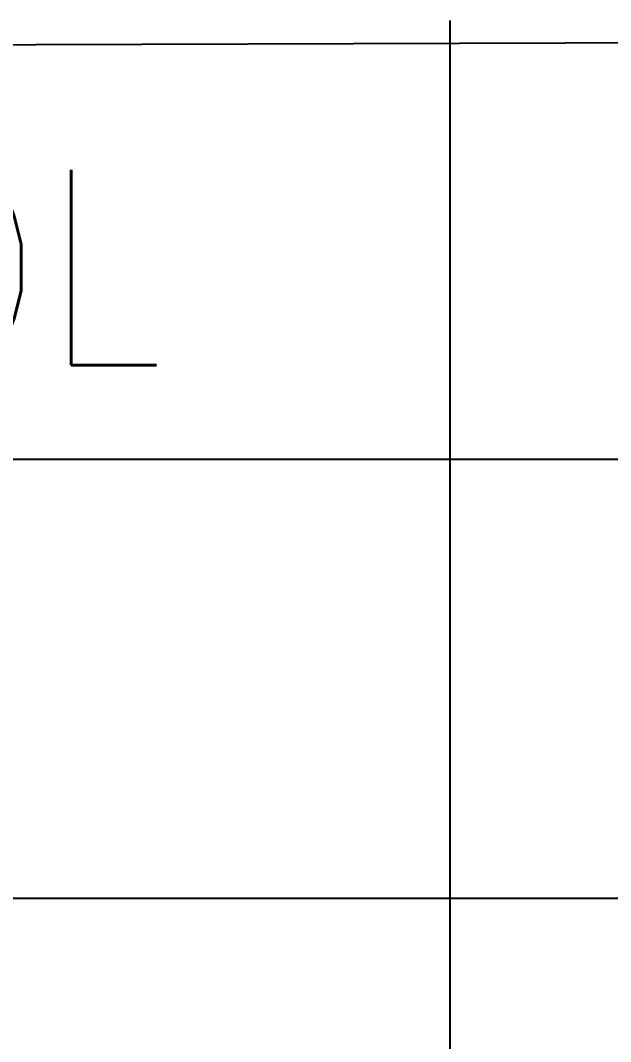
# Model space of a CAD drawing. Header units: inches. Extents: x 17074 to 430035, y 21644 to 175348.
# Drawn here: x 78184 to 79467, y 30941 to 33159 of the extents above; entities that cross this region are included whole.
import ezdxf

# ---------------------------------------------------------------- set-up
doc = ezdxf.new("R2010")
doc.units = ezdxf.units.IN
doc.header["$MEASUREMENT"] = 0
doc.styles.add('LAILA', font='romans.shx', dxfattribs={"width": 0.85})

msp = doc.modelspace()

# ---------------------------------------------------------------- linework, layer by layer
at = {"color": 1}
for p, q in [((79117.4, 33159.5), (79117.4, 28392.5)), ((76377.8, 32206.1), (94776.9, 32206.1)), ((76377.8, 31252.7), (94776.9, 31252.7))]:
    msp.add_line(p, q, dxfattribs=at)
msp.add_lwpolyline([(76377.8, 33101.1), (94776.9, 33159.5), (94776.9, 28392.5), (76377.8, 28334.2)], close=True, dxfattribs=at)

# ---------------------------------------------------------------- texts
at = {"insert": (76639.6, 32835.2), "char_height": 424.55, "width": 4156.786, "attachment_point": 1, "style": 'LAILA'}
msp.add_mtext('STMBOL', dxfattribs=at)

doc.saveas('drawing.dxf')
